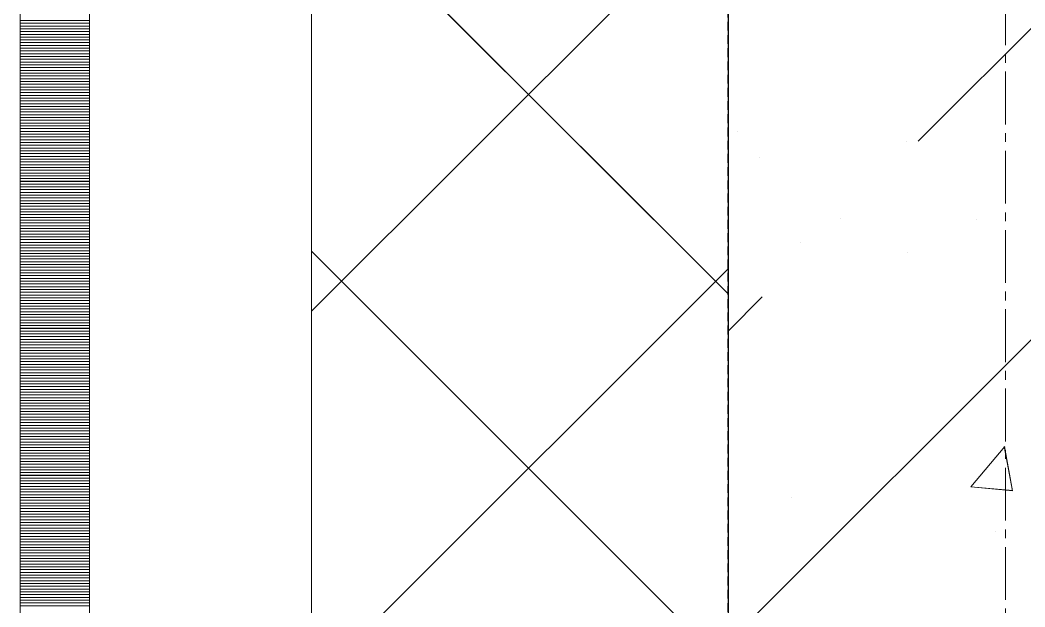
# Model space of a CAD drawing. Header units: millimetres. Extents: x 470010 to 1231400, y -134005 to 421770.
# Drawn here: x 806167.7 to 806529.6, y 172505.6 to 172717.1 of the extents above; entities that cross this region are included whole.
import ezdxf
from ezdxf.enums import TextEntityAlignment as Align

# ---------------------------------------------------------------- set-up
doc = ezdxf.new("R2010")
doc.units = ezdxf.units.MM
for name, pattern in [('CENTER2', [28.575, 19.05, -3.175, 3.175, -3.175]), ('DASHED', [19.05, 12.7, -6.35]), ('HIDDEN2', [4.7625, 3.175, -1.5875])]:
    doc.linetypes.add(name, pattern=pattern)
doc.layers.get('Defpoints').update_dxf_attribs({"color": 140})
doc.layers.add('АР_Делит', color=120, linetype='Continuous', lineweight=0, plot=False)
for name, color, linetype, lineweight in [('АР_Колонны', 70, 'Continuous', 30), ('АР_Стены ЖБ', 7, 'Continuous', 35), ('АР_Стены ПЕНОблок', 52, 'Continuous', 20), ('АР_Тонкая', 254, 'Continuous', 5), ('АР_Утеплитель', 31, 'Continuous', 0), ('АР_Штриховка', 8, 'Continuous', 0)]:
    doc.layers.add(name, color=color, linetype=linetype, lineweight=lineweight)
doc.layers.add('РД_Оси_100', color=7, linetype='Continuous', lineweight=0, true_color=0x525252)
doc.styles.add('style1', font='ARIALN.TTF')

# ---------------------------------------------------------------- blocks, each defined once
blk = doc.blocks.new('СОШ_2200_АР_ОСИ_М100_28.05.24')
at = {"layer": 'АР_Делит', "color": 251, "linetype": 'DASHED', "true_color": 0x636466}
blk.add_lwpolyline([(114955, 135155), (114955, -355), (93595.036, -355), (93595.036, 13855), (94145, 13855), (94145, 68320), (66055, 68320), (66055, 13857.73), (83455, 13857.73), (83455, -355), (45245, -355), (45245, 13145), (44695, 13145), (44695, 26755), (45245, 26755), (45245, 68320), (20455, 68320), (20455, 26755), (27955, 26755), (27955, 13145), (-355, 13145), (-355, 100855)], dxfattribs=at)
at = {"layer": 'РД_Оси_100', "color": 251, "linetype": 'CENTER2', "true_color": 0x636466}
blk.add_line((0, -6155), (0, 139938.679), dxfattribs=at)
blk = doc.blocks.new('A$C9108343f')
at = {"layer": 'АР_Колонны', "color": 18, "linetype": 'HIDDEN2', "lineweight": 25, "true_color": 0x000000}
blk.add_line((140704.09, 272479.49), (140704.09, 273379.49), dxfattribs=at)
at = {"layer": 'АР_Колонны', "color": 18, "linetype": 'Continuous', "lineweight": 15, "true_color": 0x000000}
blk.add_line((140704.09, 273379.49), (140704.09, 272479.49), dxfattribs=at)
blk.add_line((140704.09, 273379.49), (140704.09, 272479.49), dxfattribs=at)
at = {"layer": 'АР_Стены ЖБ', "color": 18, "linetype": 'Continuous', "lineweight": 30, "true_color": 0x000000}
blk.add_line((140704.09, 273379.49), (140704.09, 272479.49), dxfattribs=at)
at = {"layer": 'АР_Стены ПЕНОблок', "color": 18, "linetype": 'Continuous', "lineweight": 20, "true_color": 0x000000}
blk.add_line((140704.09, 313879.49), (140704.09, 237679.49), dxfattribs=at)
at = {"layer": 'АР_Тонкая', "color": 18, "linetype": 'Continuous', "lineweight": 5, "true_color": 0x000000}
for p, q in [((140449.09, 313879.49), (140449.09, 237679.49)), ((140474.09, 313879.49), (140474.09, 237679.49)), ((140474.09, 237679.49), (140474.09, 313879.49)), ((140554.09, 237679.49), (140554.09, 313879.49))]:
    blk.add_line(p, q, dxfattribs=at)
at = {"layer": 'АР_Утеплитель', "color": 18, "linetype": 'Continuous', "lineweight": 0, "true_color": 0x000000}
for p, q in [((140554.09, 313879.49), (140554.09, 237679.49)), ((140704.09, 237679.49), (140704.09, 313879.49))]:
    blk.add_line(p, q, dxfattribs=at)
at = {"layer": 'АР_Штриховка', "color": 18, "linetype": 'Continuous', "lineweight": 5, "true_color": 0x000000}
for p, q in [((140772.55, 273039.73), (140912.87, 273180.05)), ((140704.09, 272859.02), (140924.09, 273079.02)), ((140744.49, 273011.67), (140744.49, 273011.67)), ((140704.09, 272971.27), (140716.43, 272983.6))]:
    blk.add_line(p, q, dxfattribs=at)
at = {"layer": 'АР_Штриховка', "color": 18, "linetype": 'Continuous', "lineweight": 0, "true_color": 0x000000}
for p, q in [((140704.09, 272984.71), (140554.09, 273134.71)), ((140554.09, 272978.42), (140704.09, 273128.42)), ((140449.09, 273083.24), (140474.09, 273083.24)), ((140449.09, 273082.24), (140474.09, 273082.24)), ((140449.09, 273081.24), (140474.09, 273081.24)), ((140449.09, 273080.24), (140474.09, 273080.24)), ((140449.09, 273079.24), (140474.09, 273079.24)), ((140449.09, 273078.24), (140474.09, 273078.24)), ((140449.09, 273077.24), (140474.09, 273077.24)), ((140449.09, 273076.24), (140474.09, 273076.24)), ((140449.09, 273075.24), (140474.09, 273075.24)), ((140449.09, 273074.24), (140474.09, 273074.24)), ((140449.09, 273073.24), (140474.09, 273073.24)), ((140449.09, 273072.24), (140474.09, 273072.24)), ((140449.09, 273071.24), (140474.09, 273071.24)), ((140449.09, 273070.24), (140474.09, 273070.24)), ((140449.09, 273069.24), (140474.09, 273069.24)), ((140449.09, 273068.24), (140474.09, 273068.24)), ((140449.09, 273067.24), (140474.09, 273067.24)), ((140449.09, 273066.24), (140474.09, 273066.24)), ((140449.09, 273065.24), (140474.09, 273065.24)), ((140449.09, 273064.24), (140474.09, 273064.24)), ((140449.09, 273063.24), (140474.09, 273063.24)), ((140449.09, 273062.24), (140474.09, 273062.24)), ((140449.09, 273061.24), (140474.09, 273061.24)), ((140449.09, 273060.24), (140474.09, 273060.24)), ((140449.09, 273059.24), (140474.09, 273059.24)), ((140449.09, 273058.24), (140474.09, 273058.24)), ((140449.09, 273057.24), (140474.09, 273057.24)), ((140449.09, 273056.24), (140474.09, 273056.24)), ((140449.09, 273055.24), (140474.09, 273055.24)), ((140449.09, 273054.24), (140474.09, 273054.24)), ((140449.09, 273053.24), (140474.09, 273053.24)), ((140449.09, 273052.24), (140474.09, 273052.24)), ((140449.09, 273051.24), (140474.09, 273051.24)), ((140449.09, 273050.24), (140474.09, 273050.24)), ((140449.09, 273049.24), (140474.09, 273049.24)), ((140449.09, 273048.24), (140474.09, 273048.24)), ((140449.09, 273047.24), (140474.09, 273047.24)), ((140449.09, 273046.24), (140474.09, 273046.24)), ((140449.09, 273045.24), (140474.09, 273045.24)), ((140449.09, 273044.24), (140474.09, 273044.24)), ((140449.09, 273043.24), (140474.09, 273043.24)), ((140449.09, 273042.24), (140474.09, 273042.24)), ((140707.33, 273043.22), (140707.33, 273043.22)), ((140449.09, 273041.24), (140474.09, 273041.24)), ((140449.09, 273040.24), (140474.09, 273040.24)), ((140449.09, 273039.24), (140474.09, 273039.24)), ((140449.09, 273038.24), (140474.09, 273038.24)), ((140768.23, 273039.43), (140768.23, 273039.43)), ((140449.09, 273037.24), (140474.09, 273037.24)), ((140449.09, 273036.24), (140474.09, 273036.24)), ((140449.09, 273035.24), (140474.09, 273035.24)), ((140449.09, 273034.24), (140474.09, 273034.24)), ((140449.09, 273033.24), (140474.09, 273033.24)), ((140449.09, 273032.24), (140474.09, 273032.24)), ((140449.09, 273031.24), (140474.09, 273031.24)), ((140715.34, 273033.84), (140715.34, 273033.84)), ((140449.09, 273030.24), (140474.09, 273030.24)), ((140449.09, 273029.24), (140474.09, 273029.24)), ((140449.09, 273028.24), (140474.09, 273028.24)), ((140449.09, 273027.24), (140474.09, 273027.24)), ((140449.09, 273026.24), (140474.09, 273026.24)), ((140449.09, 273025.24), (140474.09, 273025.24)), ((140449.09, 273024.24), (140474.09, 273024.24)), ((140449.09, 273023.24), (140474.09, 273023.24)), ((140449.09, 273022.24), (140474.09, 273022.24)), ((140449.09, 273021.24), (140474.09, 273021.24)), ((140449.09, 273020.24), (140474.09, 273020.24)), ((140449.09, 273019.24), (140474.09, 273019.24)), ((140449.09, 273018.24), (140474.09, 273018.24)), ((140449.09, 273017.24), (140474.09, 273017.24)), ((140449.09, 273016.24), (140474.09, 273016.24)), ((140449.09, 273015.24), (140474.09, 273015.24)), ((140449.09, 273014.24), (140474.09, 273014.24)), ((140449.09, 273013.24), (140474.09, 273013.24)), ((140449.09, 273012.24), (140474.09, 273012.24)), ((140449.09, 273011.24), (140474.09, 273011.24)), ((140449.09, 273010.24), (140474.09, 273010.24)), ((140449.09, 273009.24), (140474.09, 273009.24)), ((140793.68, 273011.49), (140793.68, 273011.49)), ((140449.09, 273008.24), (140474.09, 273008.24)), ((140449.09, 273007.24), (140474.09, 273007.24)), ((140449.09, 273006.24), (140474.09, 273006.24)), ((140449.09, 273005.24), (140474.09, 273005.24)), ((140449.09, 273004.24), (140474.09, 273004.24)), ((140449.09, 273003.24), (140474.09, 273003.24)), ((140449.09, 273002.24), (140474.09, 273002.24)), ((140730.09, 273003.12), (140730.09, 273003.12)), ((140449.09, 273001.24), (140474.09, 273001.24)), ((140449.09, 273000.24), (140474.09, 273000.24)), ((140449.09, 272999.24), (140474.09, 272999.24)), ((140704.09, 272850.01), (140554.09, 273000.01)), ((140768.89, 272999.72), (140768.89, 272999.72)), ((140449.09, 272998.24), (140474.09, 272998.24)), ((140449.09, 272997.24), (140474.09, 272997.24)), ((140449.09, 272996.24), (140474.09, 272996.24)), ((140449.09, 272995.24), (140474.09, 272995.24)), ((140449.09, 272994.24), (140474.09, 272994.24)), ((140449.09, 272993.24), (140474.09, 272993.24)), ((140449.09, 272992.24), (140474.09, 272992.24)), ((140449.09, 272991.24), (140474.09, 272991.24)), ((140554.09, 272843.72), (140704.09, 272993.72)), ((140449.09, 272990.24), (140474.09, 272990.24)), ((140449.09, 272989.24), (140474.09, 272989.24)), ((140449.09, 272988.24), (140474.09, 272988.24)), ((140449.09, 272987.24), (140474.09, 272987.24)), ((140449.09, 272986.24), (140474.09, 272986.24)), ((140449.09, 272985.24), (140474.09, 272985.24)), ((140449.09, 272984.24), (140474.09, 272984.24)), ((140449.09, 272983.24), (140474.09, 272983.24)), ((140449.09, 272982.24), (140474.09, 272982.24)), ((140449.09, 272981.24), (140474.09, 272981.24)), ((140449.09, 272980.24), (140474.09, 272980.24)), ((140449.09, 272979.24), (140474.09, 272979.24)), ((140449.09, 272978.24), (140474.09, 272978.24)), ((140449.09, 272977.24), (140474.09, 272977.24)), ((140449.09, 272976.24), (140474.09, 272976.24)), ((140449.09, 272975.24), (140474.09, 272975.24)), ((140449.09, 272974.24), (140474.09, 272974.24)), ((140449.09, 272973.24), (140474.09, 272973.24)), ((140449.09, 272972.24), (140474.09, 272972.24)), ((140449.09, 272971.24), (140474.09, 272971.24)), ((140449.09, 272970.24), (140474.09, 272970.24)), ((140449.09, 272969.24), (140474.09, 272969.24)), ((140449.09, 272968.24), (140474.09, 272968.24)), ((140449.09, 272967.24), (140474.09, 272967.24)), ((140449.09, 272966.24), (140474.09, 272966.24)), ((140449.09, 272965.24), (140474.09, 272965.24)), ((140449.09, 272964.24), (140474.09, 272964.24)), ((140449.09, 272963.24), (140474.09, 272963.24)), ((140449.09, 272962.24), (140474.09, 272962.24)), ((140449.09, 272961.24), (140474.09, 272961.24)), ((140449.09, 272960.24), (140474.09, 272960.24)), ((140449.09, 272959.24), (140474.09, 272959.24)), ((140704.24, 272958.66), (140704.24, 272958.66)), ((140449.09, 272958.24), (140474.09, 272958.24)), ((140449.09, 272957.24), (140474.09, 272957.24)), ((140449.09, 272956.24), (140474.09, 272956.24)), ((140449.09, 272955.24), (140474.09, 272955.24)), ((140449.09, 272954.24), (140474.09, 272954.24)), ((140449.09, 272953.24), (140474.09, 272953.24)), ((140449.09, 272952.24), (140474.09, 272952.24)), ((140449.09, 272951.24), (140474.09, 272951.24)), ((140449.09, 272950.24), (140474.09, 272950.24)), ((140449.09, 272949.24), (140474.09, 272949.24)), ((140449.09, 272948.24), (140474.09, 272948.24)), ((140449.09, 272947.24), (140474.09, 272947.24)), ((140449.09, 272946.24), (140474.09, 272946.24)), ((140449.09, 272945.24), (140474.09, 272945.24)), ((140449.09, 272944.24), (140474.09, 272944.24)), ((140449.09, 272943.24), (140474.09, 272943.24)), ((140449.09, 272942.24), (140474.09, 272942.24)), ((140449.09, 272941.24), (140474.09, 272941.24)), ((140449.09, 272940.24), (140474.09, 272940.24)), ((140449.09, 272939.24), (140474.09, 272939.24)), ((140449.09, 272938.24), (140474.09, 272938.24)), ((140449.09, 272937.24), (140474.09, 272937.24)), ((140449.09, 272936.24), (140474.09, 272936.24)), ((140449.09, 272935.24), (140474.09, 272935.24)), ((140449.09, 272934.24), (140474.09, 272934.24)), ((140449.09, 272933.24), (140474.09, 272933.24)), ((140449.09, 272932.24), (140474.09, 272932.24)), ((140449.09, 272931.24), (140474.09, 272931.24)), ((140449.09, 272930.24), (140474.09, 272930.24)), ((140791.54, 272915.05), (140803.79, 272929.64)), ((140806.55, 272913.68), (140803.62, 272929.6)), ((140449.09, 272929.24), (140474.09, 272929.24)), ((140449.09, 272928.24), (140474.09, 272928.24)), ((140449.09, 272927.24), (140474.09, 272927.24)), ((140449.09, 272926.24), (140474.09, 272926.24)), ((140449.09, 272925.24), (140474.09, 272925.24)), ((140449.09, 272924.24), (140474.09, 272924.24)), ((140449.09, 272923.24), (140474.09, 272923.24)), ((140449.09, 272922.24), (140474.09, 272922.24)), ((140449.09, 272921.24), (140474.09, 272921.24)), ((140449.09, 272920.24), (140474.09, 272920.24)), ((140449.09, 272919.24), (140474.09, 272919.24)), ((140449.09, 272918.24), (140474.09, 272918.24)), ((140449.09, 272917.24), (140474.09, 272917.24)), ((140449.09, 272916.24), (140474.09, 272916.24)), ((140449.09, 272915.24), (140474.09, 272915.24)), ((140791.54, 272915.04), (140806.72, 272913.71)), ((140449.09, 272914.24), (140474.09, 272914.24)), ((140449.09, 272913.24), (140474.09, 272913.24)), ((140449.09, 272912.24), (140474.09, 272912.24)), ((140449.09, 272911.24), (140474.09, 272911.24)), ((140449.09, 272910.24), (140474.09, 272910.24)), ((140449.09, 272909.24), (140474.09, 272909.24)), ((140449.09, 272908.24), (140474.09, 272908.24)), ((140726.86, 272911.31), (140726.86, 272911.31)), ((140449.09, 272907.24), (140474.09, 272907.24)), ((140449.09, 272906.24), (140474.09, 272906.24)), ((140449.09, 272905.24), (140474.09, 272905.24)), ((140449.09, 272904.24), (140474.09, 272904.24)), ((140449.09, 272903.24), (140474.09, 272903.24)), ((140449.09, 272902.24), (140474.09, 272902.24)), ((140449.09, 272901.24), (140474.09, 272901.24)), ((140449.09, 272900.24), (140474.09, 272900.24)), ((140449.09, 272899.24), (140474.09, 272899.24)), ((140449.09, 272898.24), (140474.09, 272898.24)), ((140449.09, 272897.24), (140474.09, 272897.24)), ((140800.39, 272899), (140800.39, 272899)), ((140449.09, 272896.24), (140474.09, 272896.24)), ((140449.09, 272895.24), (140474.09, 272895.24)), ((140449.09, 272894.24), (140474.09, 272894.24)), ((140449.09, 272893.24), (140474.09, 272893.24)), ((140449.09, 272892.24), (140474.09, 272892.24)), ((140449.09, 272891.24), (140474.09, 272891.24)), ((140449.09, 272890.24), (140474.09, 272890.24)), ((140449.09, 272889.24), (140474.09, 272889.24)), ((140449.09, 272888.24), (140474.09, 272888.24)), ((140449.09, 272887.24), (140474.09, 272887.24)), ((140449.09, 272886.24), (140474.09, 272886.24)), ((140449.09, 272885.24), (140474.09, 272885.24)), ((140449.09, 272884.24), (140474.09, 272884.24)), ((140449.09, 272883.24), (140474.09, 272883.24)), ((140449.09, 272882.24), (140474.09, 272882.24)), ((140449.09, 272881.24), (140474.09, 272881.24)), ((140449.09, 272880.24), (140474.09, 272880.24)), ((140449.09, 272879.24), (140474.09, 272879.24)), ((140449.09, 272878.24), (140474.09, 272878.24)), ((140449.09, 272877.24), (140474.09, 272877.24)), ((140449.09, 272876.24), (140474.09, 272876.24)), ((140449.09, 272875.24), (140474.09, 272875.24)), ((140449.09, 272874.24), (140474.09, 272874.24)), ((140449.09, 272873.24), (140474.09, 272873.24)), ((140449.09, 272872.24), (140474.09, 272872.24))]:
    blk.add_line(p, q, dxfattribs=at)
at = {"layer": 'РД_Оси_100'}
blk.add_blockref('СОШ_2200_АР_ОСИ_М100_28.05.24', (140804.09, 223079.49), dxfattribs=at)
at = {"layer": 'Defpoints', "color": 18, "true_color": 0x000000, "style": 'style1'}
for p in [(143949.34, 316089.12), (143974.98, 281639.5), (143890.4, 273244.71), (143839.99, 264276.81), (143967.75, 254892.38), (12251.96, 104178.14), (12382.58, 96023.14)]:
    blk.add_attdef('АР-ПОМЕЩЕНИЕ:НАИМЕНОВАНИЕ', text='', height=100, dxfattribs=at).set_placement(p, align=Align.MIDDLE)
at = {"layer": 'Defpoints', "color": 18, "true_color": 0x000000, "style": 'style1', "flags": 8}
for p in [(143951.3, 279099.09), (143848.34, 269251.11), (143875.33, 260094.25), (144049.74, 250824.7), (163419.28, 238153.36), (155897.46, 237965.97), (183037.2, 237965.97), (143342.94, 237876.19)]:
    blk.add_attdef('АР-ПОМЕЩЕНИЕ:НАИМЕНОВАНИЕ', text='', height=100, dxfattribs=at).set_placement(p, align=Align.MIDDLE)

msp = doc.modelspace()

# ---------------------------------------------------------------- linework, layer by layer
at = {"layer": 'АР_Колонны', "color": 18, "linetype": 'HIDDEN2', "lineweight": 25, "true_color": 0x000000}
msp.add_line((806422.706, 172113.25), (806422.706, 173013.25), dxfattribs=at)
at = {"layer": 'АР_Колонны', "color": 18, "linetype": 'Continuous', "lineweight": 15, "true_color": 0x000000}
msp.add_line((806422.706, 173013.25), (806422.706, 172113.25), dxfattribs=at)
msp.add_line((806422.706, 173013.25), (806422.706, 172113.25), dxfattribs=at)
at = {"layer": 'АР_Стены ЖБ', "color": 18, "linetype": 'Continuous', "lineweight": 30, "true_color": 0x000000}
msp.add_line((806422.706, 173013.25), (806422.706, 172113.25), dxfattribs=at)
at = {"layer": 'АР_Стены ПЕНОблок', "color": 18, "linetype": 'Continuous', "lineweight": 20, "true_color": 0x000000}
msp.add_line((806422.706, 213513.251), (806422.706, 137313.251), dxfattribs=at)
at = {"layer": 'АР_Тонкая', "color": 18, "linetype": 'Continuous', "lineweight": 5, "true_color": 0x000000}
for p, q in [((806167.706, 213513.251), (806167.706, 137313.251)), ((806192.706, 213513.251), (806192.706, 137313.251)), ((806192.706, 137313.251), (806192.706, 213513.251)), ((806272.706, 137313.251), (806272.706, 213513.251))]:
    msp.add_line(p, q, dxfattribs=at)
at = {"layer": 'АР_Утеплитель', "color": 18, "linetype": 'Continuous', "lineweight": 0, "true_color": 0x000000}
for p, q in [((806272.706, 213513.251), (806272.706, 137313.251)), ((806422.706, 137313.251), (806422.706, 213513.251))]:
    msp.add_line(p, q, dxfattribs=at)
at = {"layer": 'АР_Штриховка', "color": 18, "linetype": 'Continuous', "lineweight": 5, "true_color": 0x000000}
for p, q in [((806491.166, 172673.487), (806631.483, 172813.804)), ((806422.706, 172492.774), (806642.706, 172712.774)), ((806422.706, 172605.027), (806435.039, 172617.361))]:
    msp.add_line(p, q, dxfattribs=at)
at = {"layer": 'АР_Штриховка', "color": 18, "linetype": 'Continuous', "lineweight": 0, "true_color": 0x000000}
for p, q in [((806422.706, 172618.469), (806272.706, 172768.469)), ((806272.706, 172612.182), (806422.706, 172762.182)), ((806167.706, 172717), (806192.706, 172717)), ((806167.706, 172716), (806192.706, 172716)), ((806167.706, 172715), (806192.706, 172715)), ((806167.706, 172714), (806192.706, 172714)), ((806167.706, 172713), (806192.706, 172713)), ((806167.706, 172712), (806192.706, 172712)), ((806167.706, 172711), (806192.706, 172711)), ((806167.706, 172710), (806192.706, 172710)), ((806167.706, 172709), (806192.706, 172709)), ((806167.706, 172708), (806192.706, 172708)), ((806167.706, 172707), (806192.706, 172707)), ((806167.706, 172706), (806192.706, 172706)), ((806167.706, 172705), (806192.706, 172705)), ((806167.706, 172704), (806192.706, 172704)), ((806167.706, 172703), (806192.706, 172703)), ((806167.706, 172702), (806192.706, 172702)), ((806167.706, 172701), (806192.706, 172701)), ((806167.706, 172700), (806192.706, 172700)), ((806167.706, 172699), (806192.706, 172699)), ((806167.706, 172698), (806192.706, 172698)), ((806167.706, 172697), (806192.706, 172697)), ((806167.706, 172696), (806192.706, 172696)), ((806167.706, 172695), (806192.706, 172695)), ((806167.706, 172694), (806192.706, 172694)), ((806167.706, 172693), (806192.706, 172693)), ((806167.706, 172692), (806192.706, 172692)), ((806167.706, 172691), (806192.706, 172691)), ((806167.706, 172690), (806192.706, 172690)), ((806167.706, 172689), (806192.706, 172689)), ((806167.706, 172688), (806192.706, 172688)), ((806167.706, 172687), (806192.706, 172687)), ((806167.706, 172686), (806192.706, 172686)), ((806167.706, 172685), (806192.706, 172685)), ((806167.706, 172684), (806192.706, 172684)), ((806167.706, 172683), (806192.706, 172683)), ((806167.706, 172682), (806192.706, 172682)), ((806167.706, 172681), (806192.706, 172681)), ((806167.706, 172680), (806192.706, 172680)), ((806167.706, 172679), (806192.706, 172679)), ((806167.706, 172678), (806192.706, 172678)), ((806167.706, 172677), (806192.706, 172677)), ((806167.706, 172676), (806192.706, 172676)), ((806167.706, 172675), (806192.706, 172675)), ((806167.706, 172674), (806192.706, 172674)), ((806167.706, 172673), (806192.706, 172673)), ((806167.706, 172672), (806192.706, 172672)), ((806167.706, 172671), (806192.706, 172671)), ((806167.706, 172670), (806192.706, 172670)), ((806167.706, 172669), (806192.706, 172669)), ((806167.706, 172668), (806192.706, 172668)), ((806167.706, 172667), (806192.706, 172667)), ((806167.706, 172666), (806192.706, 172666)), ((806167.706, 172665), (806192.706, 172665)), ((806167.706, 172664), (806192.706, 172664)), ((806167.706, 172663), (806192.706, 172663)), ((806167.706, 172662), (806192.706, 172662)), ((806167.706, 172661), (806192.706, 172661)), ((806167.706, 172660), (806192.706, 172660)), ((806167.706, 172659), (806192.706, 172659)), ((806167.706, 172658), (806192.706, 172658)), ((806167.706, 172657), (806192.706, 172657)), ((806167.706, 172656), (806192.706, 172656)), ((806167.706, 172655), (806192.706, 172655)), ((806167.706, 172654), (806192.706, 172654)), ((806167.706, 172653), (806192.706, 172653)), ((806167.706, 172652), (806192.706, 172652)), ((806167.706, 172651), (806192.706, 172651)), ((806167.706, 172650), (806192.706, 172650)), ((806167.706, 172649), (806192.706, 172649)), ((806167.706, 172648), (806192.706, 172648)), ((806167.706, 172647), (806192.706, 172647)), ((806167.706, 172646), (806192.706, 172646)), ((806167.706, 172645), (806192.706, 172645)), ((806167.706, 172644), (806192.706, 172644)), ((806167.706, 172643), (806192.706, 172643)), ((806167.706, 172642), (806192.706, 172642)), ((806167.706, 172641), (806192.706, 172641)), ((806167.706, 172640), (806192.706, 172640)), ((806167.706, 172639), (806192.706, 172639)), ((806167.706, 172638), (806192.706, 172638)), ((806167.706, 172637), (806192.706, 172637)), ((806167.706, 172636), (806192.706, 172636)), ((806167.706, 172635), (806192.706, 172635)), ((806167.706, 172634), (806192.706, 172634)), ((806167.706, 172633), (806192.706, 172633)), ((806167.706, 172632), (806192.706, 172632)), ((806167.706, 172631), (806192.706, 172631)), ((806422.706, 172483.765), (806272.706, 172633.765)), ((806167.706, 172630), (806192.706, 172630)), ((806167.706, 172629), (806192.706, 172629)), ((806167.706, 172628), (806192.706, 172628)), ((806272.706, 172477.478), (806422.706, 172627.478)), ((806167.706, 172627), (806192.706, 172627)), ((806167.706, 172626), (806192.706, 172626)), ((806167.706, 172625), (806192.706, 172625)), ((806167.706, 172624), (806192.706, 172624)), ((806167.706, 172623), (806192.706, 172623)), ((806167.706, 172622), (806192.706, 172622)), ((806167.706, 172621), (806192.706, 172621)), ((806167.706, 172620), (806192.706, 172620)), ((806167.706, 172619), (806192.706, 172619)), ((806167.706, 172618), (806192.706, 172618)), ((806167.706, 172617), (806192.706, 172617)), ((806167.706, 172616), (806192.706, 172616)), ((806167.706, 172615), (806192.706, 172615)), ((806167.706, 172614), (806192.706, 172614)), ((806167.706, 172613), (806192.706, 172613)), ((806167.706, 172612), (806192.706, 172612)), ((806167.706, 172611), (806192.706, 172611)), ((806167.706, 172610), (806192.706, 172610)), ((806167.706, 172609), (806192.706, 172609)), ((806167.706, 172608), (806192.706, 172608)), ((806167.706, 172607), (806192.706, 172607)), ((806167.706, 172606), (806192.706, 172606)), ((806167.706, 172605), (806192.706, 172605)), ((806167.706, 172604), (806192.706, 172604)), ((806167.706, 172603), (806192.706, 172603)), ((806167.706, 172602), (806192.706, 172602)), ((806167.706, 172601), (806192.706, 172601)), ((806167.706, 172600), (806192.706, 172600)), ((806167.706, 172599), (806192.706, 172599)), ((806167.706, 172598), (806192.706, 172598)), ((806167.706, 172597), (806192.706, 172597)), ((806167.706, 172596), (806192.706, 172596)), ((806167.706, 172595), (806192.706, 172595)), ((806167.706, 172594), (806192.706, 172594)), ((806167.706, 172593), (806192.706, 172593)), ((806167.706, 172592), (806192.706, 172592)), ((806167.706, 172591), (806192.706, 172591)), ((806167.706, 172590), (806192.706, 172590)), ((806167.706, 172589), (806192.706, 172589)), ((806167.706, 172588), (806192.706, 172588)), ((806167.706, 172587), (806192.706, 172587)), ((806167.706, 172586), (806192.706, 172586)), ((806167.706, 172585), (806192.706, 172585)), ((806167.706, 172584), (806192.706, 172584)), ((806167.706, 172583), (806192.706, 172583)), ((806167.706, 172582), (806192.706, 172582)), ((806167.706, 172581), (806192.706, 172581)), ((806167.706, 172580), (806192.706, 172580)), ((806167.706, 172579), (806192.706, 172579)), ((806167.706, 172578), (806192.706, 172578)), ((806167.706, 172577), (806192.706, 172577)), ((806167.706, 172576), (806192.706, 172576)), ((806167.706, 172575), (806192.706, 172575)), ((806167.706, 172574), (806192.706, 172574)), ((806167.706, 172573), (806192.706, 172573)), ((806167.706, 172572), (806192.706, 172572)), ((806167.706, 172571), (806192.706, 172571)), ((806167.706, 172570), (806192.706, 172570)), ((806167.706, 172569), (806192.706, 172569)), ((806167.706, 172568), (806192.706, 172568)), ((806167.706, 172567), (806192.706, 172567)), ((806167.706, 172566), (806192.706, 172566)), ((806167.706, 172565), (806192.706, 172565)), ((806167.706, 172564), (806192.706, 172564)), ((806167.706, 172563), (806192.706, 172563)), ((806510.152, 172548.809), (806522.397, 172563.402)), ((806525.165, 172547.439), (806522.228, 172563.36)), ((806167.706, 172562), (806192.706, 172562)), ((806167.706, 172561), (806192.706, 172561)), ((806167.706, 172560), (806192.706, 172560)), ((806167.706, 172559), (806192.706, 172559)), ((806167.706, 172558), (806192.706, 172558)), ((806167.706, 172557), (806192.706, 172557)), ((806167.706, 172556), (806192.706, 172556)), ((806167.706, 172555), (806192.706, 172555)), ((806167.706, 172554), (806192.706, 172554)), ((806167.706, 172553), (806192.706, 172553)), ((806167.706, 172552), (806192.706, 172552)), ((806167.706, 172551), (806192.706, 172551)), ((806167.706, 172550), (806192.706, 172550)), ((806167.706, 172549), (806192.706, 172549)), ((806167.706, 172548), (806192.706, 172548)), ((806510.151, 172548.799), (806525.333, 172547.47)), ((806167.706, 172547), (806192.706, 172547)), ((806167.706, 172546), (806192.706, 172546)), ((806167.706, 172545), (806192.706, 172545)), ((806167.706, 172544), (806192.706, 172544)), ((806167.706, 172543), (806192.706, 172543)), ((806167.706, 172542), (806192.706, 172542)), ((806167.706, 172541), (806192.706, 172541)), ((806167.706, 172540), (806192.706, 172540)), ((806167.706, 172539), (806192.706, 172539)), ((806167.706, 172538), (806192.706, 172538)), ((806167.706, 172537), (806192.706, 172537)), ((806167.706, 172536), (806192.706, 172536)), ((806167.706, 172535), (806192.706, 172535)), ((806167.706, 172534), (806192.706, 172534)), ((806167.706, 172533), (806192.706, 172533)), ((806167.706, 172532), (806192.706, 172532)), ((806167.706, 172531), (806192.706, 172531)), ((806167.706, 172530), (806192.706, 172530)), ((806167.706, 172529), (806192.706, 172529)), ((806167.706, 172528), (806192.706, 172528)), ((806167.706, 172527), (806192.706, 172527)), ((806167.706, 172526), (806192.706, 172526)), ((806167.706, 172525), (806192.706, 172525)), ((806167.706, 172524), (806192.706, 172524)), ((806167.706, 172523), (806192.706, 172523)), ((806167.706, 172522), (806192.706, 172522)), ((806167.706, 172521), (806192.706, 172521)), ((806167.706, 172520), (806192.706, 172520)), ((806167.706, 172519), (806192.706, 172519)), ((806167.706, 172518), (806192.706, 172518)), ((806167.706, 172517), (806192.706, 172517)), ((806167.706, 172516), (806192.706, 172516)), ((806167.706, 172515), (806192.706, 172515)), ((806167.706, 172514), (806192.706, 172514)), ((806167.706, 172513), (806192.706, 172513)), ((806167.706, 172512), (806192.706, 172512)), ((806167.706, 172511), (806192.706, 172511)), ((806167.706, 172510), (806192.706, 172510)), ((806167.706, 172509), (806192.706, 172509)), ((806167.706, 172508), (806192.706, 172508)), ((806167.706, 172507), (806192.706, 172507)), ((806167.706, 172506), (806192.706, 172506))]:
    msp.add_line(p, q, dxfattribs=at)

# ---------------------------------------------------------------- block references
msp.add_blockref('A$C9108343f', (665718.612, -100366.242))
at = {"layer": 'РД_Оси_100'}
msp.add_blockref('СОШ_2200_АР_ОСИ_М100_28.05.24', (806522.706, 122713.251), dxfattribs=at)

doc.saveas('drawing.dxf')
